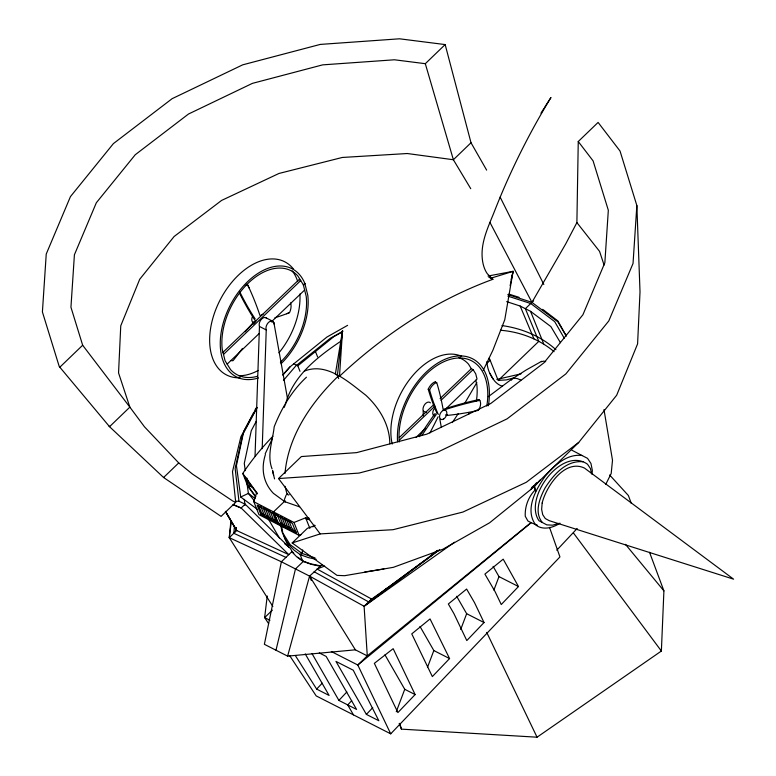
<?xml version="1.0" encoding="UTF-8"?>
<svg xmlns="http://www.w3.org/2000/svg" width="776" height="776" viewBox="0 0 776 776"><rect width="100%" height="100%" fill="white"/><g stroke="black" fill="none" stroke-linecap="round" stroke-linejoin="round"><path stroke-width="1.16" d="M274.161 324.125L273.889 322.651L270.979 321.148M315.143 525.43L307.325 528.369L292.183 542.948L337.017 575.375L344.66 575.695L393.364 567.324L442.805 549.272L489.617 522.782L530.609 489.646L578.712 442.436L616.678 395.226L637.591 343.875L640.016 291.873L636.853 205.543L620.034 151.029L598.102 122.414L578.256 141.523L576.888 222.596L565.782 243.8L531.938 302.349L507.843 294.492M255.032 456.084L259.465 326.454A5.694 3.579 -62.7 0 1 261.26 319.44A5.694 3.579 -62.7 0 1 266.575 318.267M262.191 448.683L266.246 329.955A5.694 3.579 -62.7 0 1 268.535 322.428A5.694 3.579 -62.7 0 1 273.889 322.651L287.576 398.98M423.114 415.897L423.279 411.057A5.694 3.579 -62.7 0 1 425.083 404.044A5.694 3.579 -62.7 0 1 430.399 402.87M399.184 723.513L401.435 729.139L537.05 737.2L661.375 651.035L663.907 590.875L649.522 552.269M284.986 473.535C288.148 435.957 311.108 402.705 337.415 376.942M636.853 205.543L633.032 263.481L608.82 320.905L565.879 373.886L507.126 418.827L436.568 452.66L359.007 473.088L278.535 478.55L301.379 456.55L356.601 452.631L426.858 434.133L490.781 403.481L544.015 362.761L582.922 314.755L604.853 262.734L608.326 210.248L593.087 160.865L578.256 141.523M339.49 376.292L342.536 330.527L335.348 374.158L339.49 376.292C383.81 334.795 435.714 300.244 492.915 279.282L487.279 273.695A47.026 29.566 -62.7 0 1 482.594 261.134C479.791 243.227 488.482 226.602 494.787 210.48C505.933 182.059 518.94 154.375 533.578 127.584A472.885 298.188 -64.3 0 1 550.96 97.524A472.885 296.248 -61.1 0 0 544.665 107.282M592.059 474.068L592.35 470.44L590.943 463.437L587.529 458.354L571.97 450.255M285.927 557.391L233.819 533.287L234.468 526.303M272.842 606.444L229.269 537.661L230.918 520.783M342.536 330.527L337.415 375.225L338.685 378.601M483.196 370.462L492.857 350.306L504.759 319.77L513.082 271.338L487.968 276.043M267.225 595.987L264.645 617.599L268.603 623.623M331.333 651.539L357.804 665.013L367.281 655.885L364.109 606.279L309.575 576.112L281.387 561.766L229.269 537.661L231.413 520.851M284.394 499.579L286.121 495.127M265.198 453.805L272.24 438.838M510.113 285.714L513.082 271.338L490.839 278.215M315.056 557.895L301.903 553.375L302.718 549.951M275.994 650.22L295.481 568.944L303.464 561.261L309.799 563.502M235.584 501.238L238.969 501.248L245.138 504.177L290.534 548.632L292.086 551.474L281.387 561.766L264.373 644.303L287.615 656.137L309.575 576.112L322.137 564.715L320.275 565.82L310.846 563.88M301.243 534.528L299.129 535.382L258.951 514.633L253.82 501.723L256.691 492.508L242.772 473.457A254.693 173.795 -21.7 0 1 272.919 436.248M396.264 711.757L404.742 689.292L384.964 654.847M427.469 667.399L433.832 650.55L419.991 626.436M460.721 629.423L466.657 613.709L456.666 596.298M493.895 590.09L498.987 576.607L493.1 566.354M285.452 404.335C293.056 375.71 317.578 356.882 341.1 341.033M284.152 407.439L285.054 405.363M605.794 484.292L611.187 473.515L612.507 460.246L603.98 409.602M253.83 412.26L243.761 431.31L236.428 465.629L240.725 497.018L257.166 509.202M254.955 410.145L256.07 408.03M256.216 421.358L251.269 430.709L244.275 463.427L245.264 470.625M257.001 407.875L242.743 434.502L235.147 468.481L238.969 501.248M256.972 407.39L240.899 436.723L232.499 471.585L235.7 502.305L221.082 516.38L163.59 477.512L109.552 426.693L59.228 366.476L42.408 311.962L46.24 254.024L70.451 196.6L113.393 143.609L172.146 98.668L242.704 64.835L320.255 44.416L399.514 38.8L445.162 44.581L471.013 142.755L486.639 170.119M476.842 382.558L465.096 402.647M468.607 414.268L469.16 413.298M233.819 533.287L236.156 529.882L236.146 527.534M511.365 380.133L512.538 378.678L526.147 370.006L541.697 361.276M283.483 380.347L295.811 365.933L330.334 338.249L342.885 331.313M282.716 374.905L289.962 366.932M540.048 480.082L534.645 486.368L535.818 491.043M283.007 374.924L289.778 367.077L326.919 337.056L347.609 325.348M530.609 489.646L536.604 482.701M556.79 550.194L577.208 528.437M295.491 655.817L316.656 689.098L322.224 683.171M319.285 652.926L326.153 656.418L356.572 709.419L338.899 700.418L346.853 691.95M351.712 700.679L347.735 704.918L353.449 714.871M366.388 714.405L335.969 661.414L353.264 670.221L378.824 720.739L366.388 714.405L372.752 707.634M415.121 694.578L397.894 712.581L374.352 663.344L393.17 648.678L415.121 694.578L404.742 689.292M449.576 658.562L432.348 676.575L411.755 633.885L430.05 618.938L449.576 658.562L433.832 650.55M484.03 622.546L466.803 640.559L453.921 613.622L448.334 603.99L466.618 589.052L474.505 602.622L484.03 622.546L466.657 613.709M518.484 586.53L501.257 604.543L495.078 591.613L484.913 574.104L503.197 559.157L518.484 586.53L498.987 576.607M289.758 655.749L316.191 695.907L390.716 733.834L559.942 556.935L549.515 527.379M306.452 377.204C291.854 390.735 281.455 408.37 274.2 426.781C272.735 440.739 266.692 455.143 272.066 468.908M280.388 362.256A58.588 36.831 -62.7 0 0 306.21 296.374L303.358 284.87L304.842 283.424L307.81 295.365A60.819 38.237 -62.7 0 1 281.009 363.76M59.81 367.232L82.663 345.233L70.946 307.257L74.409 254.77L96.34 202.749L135.257 154.734L188.49 114.023L252.413 83.362L322.661 64.864L394.46 59.781L425.316 63.69L445.162 44.581M471.013 142.755L453.378 159.74L407.284 153.522L342.313 157.46L278.982 173.455L221.606 200.421L174.096 236.525L139.699 279.292L120.755 325.813L118.553 372.926L129.854 407.128L144.452 426.781L178.732 462.923L192.419 474.029L232.722 500.995L235.7 502.305M163.59 477.512L178.732 462.923M245.138 504.177L241.161 508.008L233.217 504.691M229.269 537.661L236.68 530.532L288.788 554.636L241.161 508.008L233.227 504.681M533.587 300.758L525.362 308.693L538.816 341.333L498.648 380.007M272.395 610.13L264.645 617.599L269.932 620.296M454.503 542.23L364.109 606.279L371.51 599.15L388.184 587.451M222.596 352.682L298.935 279.67L300.71 280.592L223.507 354.428M303.455 285.267L304.949 283.841M227.164 364.119L259.194 333.496M271.348 321.865L304.638 290.03M255.818 496.582L248.98 487.221L250.076 486.174L246.846 478.065M261.008 514.818L257.176 505.176L292.368 523.354L296.199 532.996L261.008 514.818L262.579 513.314A1.688 1.154 -21.7 0 0 262.472 514.915A1.688 1.154 -21.7 0 0 264.587 514.789M273.511 511.898L284.879 501.024M399.32 437.557L434.017 404.374M440.089 398.573L471.313 368.707L473.098 369.618L475.746 373.896L477.027 379.057L446.365 408.38M399.368 440.137L434.929 406.129M441.001 400.319L473.098 369.618M312.864 526.846L314.61 525.177M486.843 363.449L490.16 360.277L489.152 358.075M415.994 437.421L425.52 428.313M320.032 566.218L311.001 564.268L302.766 561.3L300.108 554.627L301.854 552.958M302.485 553.288L300.739 554.956L294.25 550.32L288.905 544.839L284.802 538.622M537.516 525.294L530.959 522.617L367.281 655.885L355.369 649.822L309.575 576.112L311.331 580.526M383.713 590.701L428.1 557.973L437.363 550.349M531.201 522.714L357.804 665.013L390.716 733.834M293.619 363.711L297.809 365.835L333.825 336.648L342.284 331.915M488.298 396.711L511.112 379.58M314.115 571.737L368.649 601.904L372.14 599.082M531.841 487.328L533.655 485.863L535.033 490.083C528.34 496.844 524.721 506.854 525.265 516.283L527.884 520.958L530.959 522.617M429.982 556.528L437.101 550.844M578.712 442.436L526.283 482.284L462.952 512.044L393.034 529.698L320.207 533.898L292.183 542.948M364.109 606.279L439.711 549.621M368.649 601.904L437.742 550.795M541.347 361.723L543.811 361.112L545.703 361.694M560.049 523.199C552.997 527.767 542.987 530.629 535.741 524.964C524.479 509.813 535.673 489.627 545.053 476.406C554.219 465.532 566.946 453.388 582.359 455.541M240.725 497.018L248.378 493.4L255.042 498.454M383.916 568.953L364.72 571.98M253.82 501.723L293.997 522.471L305.657 517.796L309.255 518.232M274.917 317.743A371.054 214.438 -69.2 0 0 286.654 313.756L289.002 312.854M286.654 313.756L289.516 312.66A9.535 5.413 -69.5 0 0 290.563 302.931M324.659 566.073L316.977 568.983L371.452 598.965M304.367 371.122C326.968 361.829 348.948 382.335 365.797 395.207C379.357 407.759 389.756 424.86 389.824 443.804M520.997 373.848L496.834 379.425M559.147 523.315L552.551 525.177L546.799 524.867L539.019 520.745C523.169 498.425 561.649 445.841 587.519 464.232L590.497 468.665L591.525 473.767M514.216 377.776L506.321 379.91L498.842 380.327M512.538 378.678L514.604 378.164L517.447 378.639L520.851 380.065L520.395 380.492M287.615 656.137L355.369 649.822M502.033 325.59C521.666 328.306 541.076 336.26 555.936 349.695M500.433 330.256C519.687 331.711 539.233 339.063 554.083 351.673M582.999 461.769C566.14 460.013 553.24 475.058 545.053 487.978C539.757 498.105 534.004 512.315 542.278 522.413M306.219 519.212L309.673 519.629M316.249 559.302L308.344 557.595L300.108 554.627M508.891 294.085L519.105 297.353M507.882 296.122L530.745 303.513L554.695 321.633L564.268 338.229M506.67 301.641L520.163 306.045L530.561 311.341L550.882 326.589L560.447 342.691M284.676 501.645L299.497 506.825M259.95 315.425A371.054 263.597 -63.2 0 0 249.135 288.032L247.631 284.84L246.496 284.288L246.768 284.86M316.656 689.098L329.092 695.432L305.23 653.867M488.773 277.148L492.915 279.282M265.829 317.694L272.609 321.206M259.465 326.454L266.246 329.955M423.279 411.057L426.189 412.56M250.076 486.174L253.141 487.755M437.121 413.54A385.041 200.839 -61.5 0 1 428.216 389.183A9.535 5.054 -61.8 0 1 435.355 381.792L436.869 383.034A371.219 200.004 -62.3 0 1 443.309 410.436M428.216 389.183L429.574 389.911A384.886 200.577 -61.5 0 0 438.275 414.452M443.833 409.214A385.041 264.082 -54.4 0 1 478.724 399.621L479.82 400.387A9.535 6.48 -55 0 1 478.336 410.378M297.625 557.149L303.464 561.261M303.397 561.63L296.898 556.984L291.553 551.513M284.889 501.752L273.433 493.361A75.097 51.245 -21.7 0 1 265.382 454.649M301.903 553.375L290.166 544.665L282.823 533.102L281.601 526.293M284.792 543.869L288.352 546.566M542.715 309.362L557.895 320.963L565.82 335.125M293.784 553.259L292.086 551.474M609.635 474.99L628.366 495.505L631.325 503.449M625.475 544.354L663.907 590.875M254.285 500.753L248.378 493.4L246.904 482.604M225.467 511.326L236.68 530.532L226.029 512.179M502.499 386.215A22.582 14.812 79.2 0 1 495.069 381.52C490.364 375.953 487.095 368.881 486.988 361.509M576.888 222.596L599.557 251.375L604.077 265.062M109.009 426.005L109.552 426.693L129.854 407.128L82.663 345.233M278.535 478.55L320.207 533.898M573.406 532.937L661.375 651.035M255.556 496.844L247.903 486.368L242.772 473.457M470.751 188.684L453.378 159.74L425.316 63.69M288.623 547.07L282.008 531.773L280.786 525.459M471.313 368.707L468.442 364.06A58.588 36.831 -62.7 0 0 458.645 357.542M303.358 284.87L297.839 275.946A58.588 36.831 -62.7 0 0 248.039 283.347A58.588 36.831 -62.7 0 0 222.217 349.229L225.069 360.733L230.588 369.648A58.588 36.831 -62.7 0 0 257.448 376.292M225.389 511.588L236.68 530.532M566.354 336.124L557.847 321.817L531.948 302.378L489.908 222.353M268.04 518.436L279.428 538.078M312.059 653.664L338.899 700.418M489.908 373.343L493.138 379.076M500.132 197.094L543.83 284.501M486.727 632.43L537.05 737.2M247.903 285.413L249.135 288.032M520.163 306.045L533.946 338.86M530.561 311.341L543.675 343.807M315.425 351.46L317.607 356.95M297.809 365.835L299.992 371.326M490.16 360.277L498.25 380.628M305.657 517.796L309.847 528.34M293.997 522.471L299.129 535.382M288.856 520.677L292.688 530.318M286.945 520.541L290.35 529.106M284.181 518.261L288.012 527.903M281.843 517.049L285.675 526.691M279.932 516.913L283.337 525.488M277.168 514.633L280.999 524.275M274.568 513.857L278.4 523.49A2.347 1.6 -21.7 0 0 279.001 524.11M272.386 512.17L276.217 521.812M273.88 520.599L270.048 510.957A1.688 1.154 -21.7 0 0 270.475 511.403M267.71 509.754L271.542 519.387M269.204 518.184L265.363 508.542A1.688 1.154 -21.7 0 0 265.799 508.988M263.452 508.406L266.857 516.971M256.691 492.508L257.254 493.924L244.954 477.075L248.98 487.221M260.688 506.127L264.519 515.768M258.777 505.991L262.181 514.556M435.355 381.792L435.501 382.296M399.766 723.339L401.435 729.139M285.005 486.271L287.042 494.186M272.609 471.1L274.558 478.918M475.766 380.25L476.813 384.479A58.588 36.831 -62.7 0 1 476.357 401.279M285.141 500.976L285.345 501.839M284.346 500.559L284.55 501.432M284.045 535.294L284.666 538.447M439.846 419.156L441.34 427.498M244.324 499.385L244.944 505.341M236.137 527.486L236.156 529.882M513.082 271.338A477.87 355.99 -19.3 0 1 511.19 279.428M230.947 360.5A9.535 6.266 -57.1 0 0 233.042 360.675L233.528 360.054A371.219 244.294 -56.2 0 0 242.432 348.453M253.451 324.067A384.886 252.413 -58 0 1 255.886 321.332L254.906 320.75A385.041 252.549 -57.9 0 0 245.206 331.769M260.804 315.434A384.886 215.553 -69.9 0 1 263.151 314.115M245.303 285.539A9.535 6.848 -63.8 0 1 247.631 284.84M254.47 319.528A384.886 279.098 -64.2 0 1 239.949 293.988M255.265 319.091A385.041 279.069 -64.1 0 1 239.765 291.863M253.16 322.399A5.073 3.191 -62.7 0 1 252.54 316.501M258.437 377.96A60.819 38.237 -62.7 0 1 229.356 307.015A60.819 38.237 -62.7 0 1 304.842 283.424M240.23 377.786A63.632 40.003 -62.7 0 1 219.162 301.854A63.632 40.003 -62.7 0 1 293.551 269.156M292.222 270.873A61.401 38.606 -62.7 0 1 297.761 281.649M299.924 293.997A61.401 38.606 -62.7 0 1 278.953 352.799M258.253 370.443A61.401 38.606 -62.7 0 1 238.61 375.72M540.969 113.18A472.885 296.248 -61.1 0 1 544.044 108.262M273.685 475.164A65.485 44.688 -21.7 0 1 272.725 470.528M288.168 495.059A4.801 3.22 -53.8 0 1 289.167 494.71M274.432 513.499A2.347 1.6 -21.7 0 0 275.024 514.119L275.17 514.469A2.347 1.6 -21.7 0 1 274.481 513.44M264.665 514.827A1.688 1.154 -21.7 0 0 265.12 516.283A1.688 1.154 -21.7 0 0 267.254 515.73A1.688 1.154 -21.7 0 0 267.148 517.33A1.688 1.154 -21.7 0 0 269.262 517.204A1.688 1.154 -21.7 0 0 269.796 518.698A1.688 1.154 -21.7 0 0 271.94 518.145A1.688 1.154 -21.7 0 0 271.833 519.755A1.688 1.154 -21.7 0 0 273.938 519.619M274.025 519.658A1.688 1.154 -21.7 0 0 274.471 521.113A1.688 1.154 -21.7 0 0 276.615 520.57A1.688 1.154 -21.7 0 0 276.382 522.064A1.688 1.154 -21.7 0 0 278.225 522.238M261.124 506.573A1.688 1.154 -21.7 0 1 260.852 506.379M264.199 507.94A1.688 1.154 -21.7 0 1 263.801 507.902M268.874 510.356A1.688 1.154 -21.7 0 1 268.137 510.201M273.55 512.771A1.688 1.154 -21.7 0 1 272.812 512.616M438.12 416.76A371.054 220.2 -68.8 0 1 429.885 432.94M419.321 436.665A384.886 230.249 -67.1 0 1 434.832 413.744L436.306 414.433A385.041 230.297 -67.2 0 0 422.047 435.239M443.959 410.019A384.886 264.112 -54.4 0 1 479.82 400.387M478.724 399.621A9.535 6.48 -55 0 1 479.044 400.27M447.345 414.772A371.054 249.261 -55.5 0 1 445.472 414.976M477.706 410.514A371.219 249.513 -55.5 0 1 446.598 415.47M429.574 389.911A9.535 5.054 -61.8 0 1 436.713 382.529M434.133 415.868A5.073 3.191 -62.7 0 1 435.026 407.866M399.271 441.942A61.401 38.606 -62.7 0 1 445.696 360.927A61.401 38.606 -62.7 0 1 486.795 406.1M397.574 441.757A63.632 40.003 -62.7 0 1 446.278 358.755A63.632 40.003 -62.7 0 1 488.376 405.77M392.21 444.047A60.819 38.237 -62.7 0 1 410.64 378.145A60.819 38.237 -62.7 0 1 461.613 356.329M458.209 413.656A486.814 346.494 -27.7 0 1 452.233 422.6M286.868 494.39A4.801 2.755 -70.7 0 1 287.663 493.934M275.247 513.925A2.347 1.6 -21.7 0 1 274.229 513.702L278.206 523.703A2.347 1.6 -21.7 0 0 281.397 523.034A1.688 1.154 -21.7 0 0 281.426 524.721A1.688 1.154 -21.7 0 0 283.735 524.246A1.688 1.154 -21.7 0 0 283.764 525.934A1.688 1.154 -21.7 0 0 286.072 525.449A1.688 1.154 -21.7 0 0 286.111 527.137A1.688 1.154 -21.7 0 0 288.41 526.662M276.557 514.032A2.347 1.6 -21.7 0 1 274.374 514.061M296.626 532.084A1.688 1.154 -21.7 0 1 295.171 530.58M295.433 530.28A1.688 1.154 -21.7 0 1 293.289 530.832A1.688 1.154 -21.7 0 1 292.833 529.377M293.085 529.077A1.688 1.154 -21.7 0 1 290.951 529.62A1.688 1.154 -21.7 0 1 290.496 528.165M290.748 527.864A1.688 1.154 -21.7 0 1 288.604 528.417A1.688 1.154 -21.7 0 1 288.158 526.962M291.369 522.141A1.688 1.154 -21.7 0 1 291.194 521.879M290.03 521.278A1.688 1.154 -21.7 0 1 289.293 521.123M286.693 519.726A1.688 1.154 -21.7 0 1 286.519 519.464M285.355 518.863A1.688 1.154 -21.7 0 1 284.617 518.707M280.67 516.447A1.688 1.154 -21.7 0 1 280.281 516.409M278.332 515.245A1.688 1.154 -21.7 0 1 277.333 514.886M542.162 502.984L541.638 509.376L542.715 514.682L545.295 518.533L549.214 520.667L733.592 579.168L584.512 468.103C564.86 458.635 546.081 486.542 542.162 502.984M443.639 419.011A5.073 3.191 -62.7 0 0 446.132 410.795A5.073 3.191 -62.7 0 0 439.817 414.694A5.073 3.191 -62.7 0 0 443.639 419.011"/></g></svg>
